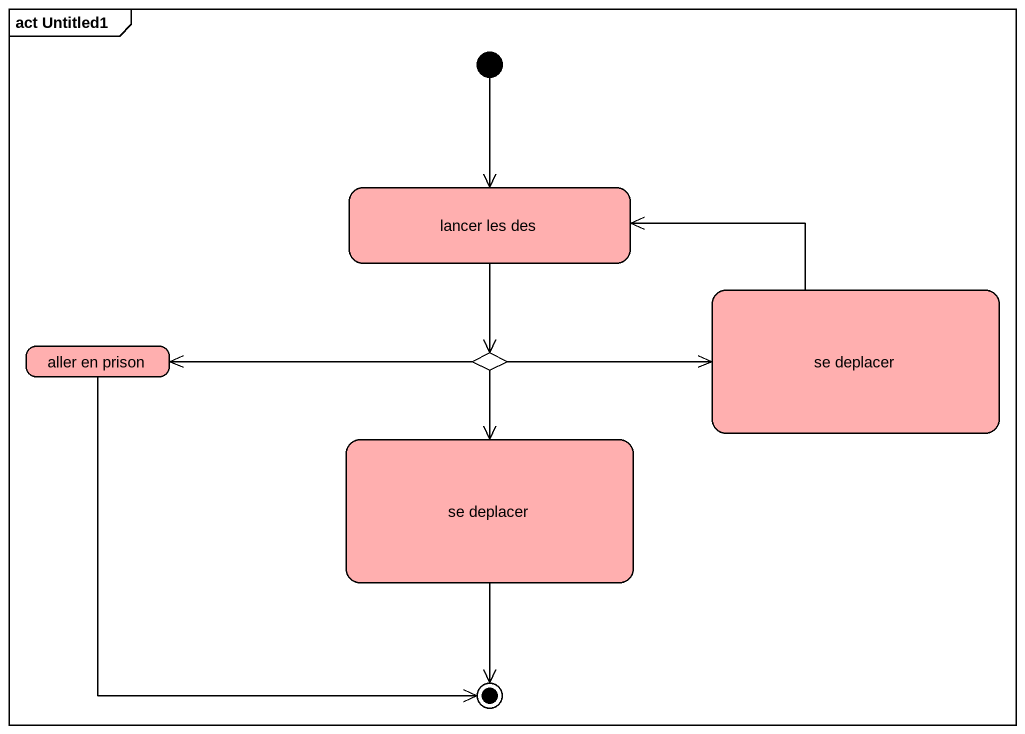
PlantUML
@startuml
mainframe act Untitled1
hide empty description
state "lancer les des" as lancer_les_des #FFAFAF
state "se deplacer" as se_deplacer #FFAFAF
state "aller en prison" as aller_en_prison #FFAFAF
state choice1 <<choice>> #FFAFAF
state "se deplacer" as se_deplacer_2 #FFAFAF
[*] --> lancer_les_des
lancer_les_des --> choice1
se_deplacer -left-> lancer_les_des
choice1 -right-> se_deplacer
choice1 -left-> aller_en_prison
choice1 --> se_deplacer_2
aller_en_prison --> [*]
se_deplacer_2 --> [*]
@enduml
